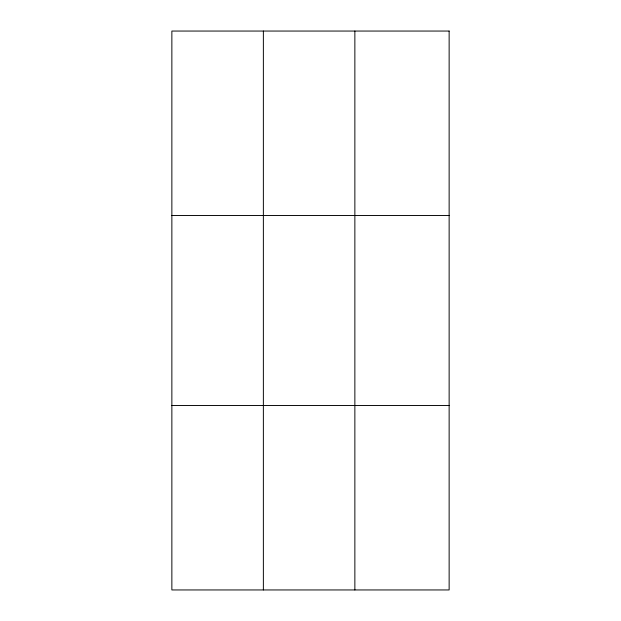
<?xml version="1.0" encoding="UTF-8"?>
<svg xmlns="http://www.w3.org/2000/svg" width="621" height="621" viewBox="0 0 621 621"><rect width="100%" height="100%" fill="white"/><g stroke="black" fill="none" stroke-linecap="round" stroke-linejoin="round"><path stroke-width="0.93" d="M263.366 589.95L263.366 31.05M354.863 589.95L354.863 31.05M171.862 215.487L449.138 215.487M171.862 405.513L449.138 405.513M449.138 31.05L449.138 589.95L171.862 589.95L171.862 31.05L449.138 31.05"/></g></svg>
